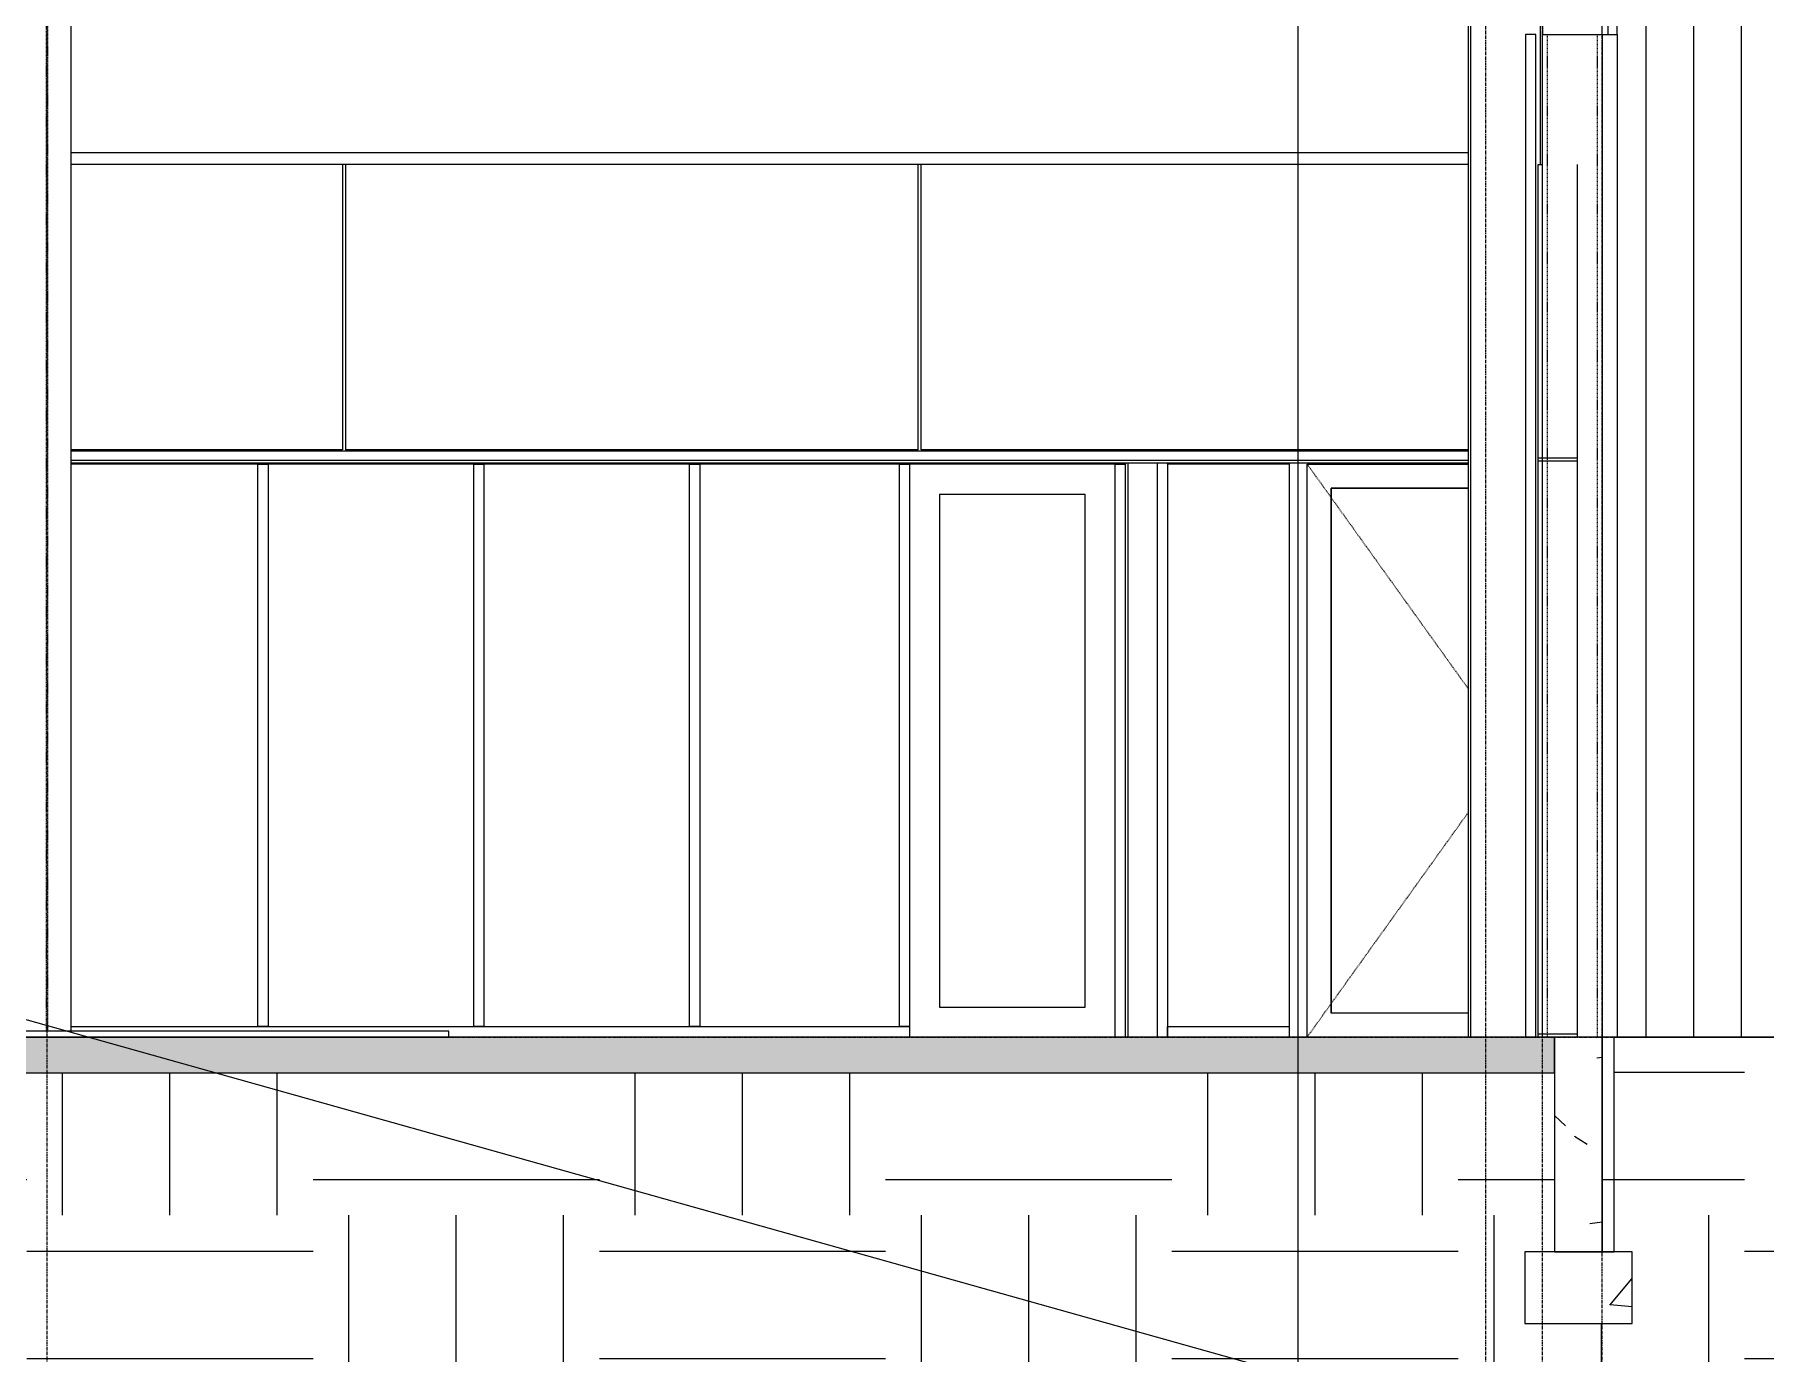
# Model space of a CAD drawing. Header units: inches. Extents: x -23565 to -21, y -324 to 853.
# Drawn here: x -7540.8 to -7250.6, y -53 to 168 of the extents above; entities that cross this region are included whole.
import ezdxf

# ---------------------------------------------------------------- set-up
doc = ezdxf.new("R2010")
doc.units = ezdxf.units.IN
doc.header["$MEASUREMENT"] = 0
for name, pattern in [('Dash 1_16_', [0.125, 0.0625, -0.0625]), ('Grid Line 1_2_', [0.875, 0.5, -0.125, 0.125, -0.125]), ('Hidden 1_8_', [0.1875, 0.125, -0.0625])]:
    doc.linetypes.add(name, pattern=pattern)
for name, color, linetype, lineweight in [('A-ANNO-IDEN', 131, 'Continuous', 9), ('A-DOOR', 31, 'Continuous', 13), ('A-DOOR-FRAM', 31, 'Continuous', 9), ('A-DOOR-GLAZ', 31, 'Continuous', 9), ('A-FLOR', 192, 'Continuous', 13), ('A-FLOR-LEVL', 51, 'Continuous', 9), ('A-FLOR-MCUT', 51, 'Continuous', 9), ('A-FLOR-PATT', 8, 'Continuous', 25), ('A-GLAZ-CWMG', 51, 'Continuous', 13), ('A-WALL', 113, 'Continuous', 13), ('A-WALL-PATT', 111, 'Continuous', 25), ('C-TOPO', 7, 'Continuous', 13), ('G-ANNO-SYMB', 111, 'Continuous', 9), ('I-WALL', 2, 'Continuous', 13), ('L-SITE-WALL', 31, 'Continuous', 13), ('S-BEAM', 12, 'Continuous', 13), ('S-COLS', 52, 'Continuous', 13), ('S-FNDN', 32, 'Continuous', 13), ('S-GRID', 1, 'Continuous', 9)]:
    doc.layers.add(name, color=color, linetype=linetype, lineweight=lineweight)
pattern_1 = [(50, (-21606.15, 72.08), (55.0854, -4.8198), [5.76, -63.36]), (355, (-21606.15, 72.08), (-10.6557, 57.7685), [4.608, -50.688]), (100.451, (-21601.557, 71.68), (44.4295, 52.9487), [4.895, -53.848]), (46.184, (-21606.15, 87.44), (81.9644, -12.712), [8.64, -95.04]), (96.636, (-21599.32, 86.38), (71.7815, 74.8124), [7.343, -80.772]), (351.184, (-21606.15, 87.44), (71.782, 74.8124), [6.912, -76.032]), (21, (-21598.47, 83.6), (45.842, -30.9215), [5.76, -63.36]), (326, (-21598.47, 83.6), (18.687, 55.6915), [4.608, -50.688]), (71.451, (-21594.65, 81.025), (64.529, 24.77), [4.895, -53.848]), (37.5, (-21606.148, 72.082), (0.9339, 25.5668), [2.534, -47.539, 2.534, -48.922, -50.88]), (37.5, (-21606.148, 72.082), (0.9339, 25.5668), [-101.53, 2.534, -48.346]), (7.5, (-21606.148, 72.082), (20.20404, 30.2913), [2.534, -26.803, 2.534, -46.387, -19.392]), (7.5, (-21606.148, 72.082), (20.20404, 30.2913), [-78.259, 2.534, -16.858]), (327.5, (-21623.274, 72.082), (40.9978, -1.7324), [2.534, -16.666, 2.534, -57.37, -79.488]), (327.5, (-21623.274, 72.082), (40.9978, -1.7324), [-79.104, 2.534, -76.954]), (317.5, (-21630.954, 72.082), (44.7889, 7.6878), [2.534, -22.426, 2.534, -37.248, -56.448]), (317.5, (-21630.954, 72.082), (44.7889, 7.6878), [-64.742, 2.534, -53.914])]
pattern_2 = [(0, (-21606.15, 72.08), (48, 48), [48, -48]), (0, (-21606.15, 90.08), (48, 48), [48, -48]), (0, (-21606.15, 108.08), (48, 48), [48, -48]), (90, (-21600.15, 114.08), (-48, 48), [48, -48]), (90, (-21582.15, 114.08), (-48, 48), [48, -48]), (90, (-21564.15, 114.08), (-48, 48), [48, -48])]

# ---------------------------------------------------------------- blocks, each defined once
blk = doc.blocks.new('Struct_Xcel_Sports Complex_rvt-4-Building Section - North_South looking West _ Fitness Center')
at = {"layer": 'A-FLOR-PATT', "lineweight": 9}
h = blk.add_hatch(dxfattribs=at)
h.set_pattern_fill('FP_58', color=256, style=0, pattern_type=2)
h.set_pattern_definition(pattern_1)
h.paths.add_polyline_path([(-21132.3, -6), (-21132.3, 0), (-22790.8, 0), (-22790.8, -6), (-21136.06, -6)], flags=0)
at = {"layer": 'A-WALL-PATT', "lineweight": 9}
h = blk.add_hatch(dxfattribs=at)
h.set_pattern_fill('FP_58', color=8, style=0, pattern_type=2)
h.set_pattern_definition(pattern_1)
h.paths.add_polyline_path([(-21132.3, -36), (-21124.3, -36), (-21124.3, 0), (-21132.3, 0), (-21132.3, -19.01)], flags=0)
at = {"layer": 'S-FNDN', "lineweight": 9}
h = blk.add_hatch(dxfattribs=at)
h.set_pattern_fill('FP_58', color=8, style=0, pattern_type=2)
h.set_pattern_definition(pattern_1)
h.paths.add_polyline_path([(-21137.3, -48), (-21119.3, -48), (-21119.3, -36), (-21137.3, -36)], flags=0)
at = {"layer": 'A-FLOR', "color": 7}
for p, q in [((-21132.3, 0), (-22790.8, 0)), ((-22790.8, -6), (-21132.3, -6))]:
    blk.add_line(p, q, dxfattribs=at)
at = {"layer": 'A-FLOR-MCUT', "color": 7, "lineweight": 13}
blk.add_line((-21132.3, -6), (-21132.3, 0), dxfattribs=at)
at = {"layer": 'A-WALL', "color": 7}
blk.add_line((-21132.3, 0), (-21132.3, -6), dxfattribs=at)
at = {"layer": 'L-SITE-WALL', "color": 7}
for p, q in [((-21124.3, 0), (-21132.3, 0)), ((-21124.3, -36), (-21124.3, 0)), ((-21132.3, -6), (-21132.3, -36)), ((-21132.3, -36), (-21124.3, -36))]:
    blk.add_line(p, q, dxfattribs=at)
at = {"layer": 'S-FNDN', "color": 7}
for p, q in [((-21119.3, -36), (-21137.3, -36)), ((-21137.3, -36), (-21137.3, -48)), ((-21119.3, -48), (-21119.3, -36)), ((-21137.3, -48), (-21119.3, -48))]:
    blk.add_line(p, q, dxfattribs=at)
blk = doc.blocks.new('W-Wide Flange-Column - B1_E-1528731-Building Section - North_South looking West _ Fitness Center')
at = {"layer": 'S-COLS', "color": 8, "linetype": 'Hidden 1_8_', "lineweight": 9}
for p, q in [((-21385.21, 376.28), (-21385.21, 1)), ((-21384.9, 1), (-21384.9, 376.29))]:
    blk.add_line(p, q, dxfattribs=at)
blk = doc.blocks.new('Girt_C - 10_D-1401750-Building Section - North_South looking West _ Fitness Center')
at = {"layer": 'S-BEAM', "color": 8, "lineweight": 9}
for p, q in [((-21381.05, 96.68), (-21146.8, 96.68)), ((-21146.8, 96.2), (-21381.05, 96.2))]:
    blk.add_line(p, q, dxfattribs=at)
blk = doc.blocks.new('Single-Glass 1 - 2_  10 7_16_ x96_-1835913-Building Section - North_South looking West _ Fitness Center')
at = {"layer": 'A-DOOR', "color": 8, "linetype": 'Dash 1_16_', "lineweight": 9}
for p, q in [((-21173.77, 96), (-21146.8, 58.41)), ((-21173.77, 0), (-21146.8, 37.59))]:
    blk.add_line(p, q, dxfattribs=at)
at = {"layer": 'A-DOOR', "color": 8, "lineweight": 9}
for p, q in [((-21169.77, 92), (-21146.8, 92)), ((-21169.77, 4), (-21169.77, 92)), ((-21146.8, 4), (-21169.77, 4))]:
    blk.add_line(p, q, dxfattribs=at)
at = {"layer": 'A-DOOR-FRAM', "color": 8}
for p, q in [((-21176.77, 96.2), (-21176.77, 0)), ((-21173.77, 0), (-21173.77, 96)), ((-21173.77, 96), (-21146.8, 96))]:
    blk.add_line(p, q, dxfattribs=at)
at = {"layer": 'A-DOOR-GLAZ', "color": 8}
for p, q in [((-21169.77, 92), (-21169.77, 4)), ((-21146.8, 92), (-21169.77, 92)), ((-21146.8, 4), (-21169.77, 4))]:
    blk.add_line(p, q, dxfattribs=at)
blk = doc.blocks.new('overhead door - one-983186-Building Section - North_South looking West _ Fitness Center')
at = {"layer": 'A-DOOR', "color": 7}
for p, q in [((-21137.18, 168), (-21137.18, 0)), ((-21135.43, 168), (-21137.18, 168)), ((-21135.43, 0), (-21135.43, 168)), ((-21137.18, 0), (-21135.43, 0))]:
    blk.add_line(p, q, dxfattribs=at)
blk = doc.blocks.new('Girt_C - 10_D-1401751-Building Section - North_South looking West _ Fitness Center')
at = {"layer": 'S-BEAM', "color": 8, "lineweight": 9}
blk.add_line((-21146.8, 148.19), (-21381.05, 148.19), dxfattribs=at)
blk = doc.blocks.new('C-Channel-Column - C10X25-1732793-Building Section - North_South looking West _ Fitness Center')
at = {"layer": 'S-COLS', "color": 8, "linetype": 'Hidden 1_8_', "lineweight": 9}
for p, q in [((-21133.49, 0), (-21133.49, 168)), ((-21125.11, 0), (-21125.11, 168))]:
    blk.add_line(p, q, dxfattribs=at)
blk = doc.blocks.new('Door_Single_Storefront - one-1371409-Building Section - North_South looking West _ Fitness Center')
at = {"layer": 'A-DOOR', "color": 8, "lineweight": 9}
for p, q in [((-22428.62, 91), (-22428.62, 5)), ((-22428.62, 91), (-22404.18, 91)), ((-22404.18, 5), (-22404.18, 91)), ((-22428.62, 5), (-22404.18, 5))]:
    blk.add_line(p, q, dxfattribs=at)
blk = doc.blocks.new('Rectangular Mullion - Interior 1_75_ x 4_5_-1835619-Building Section - North_South looking West _ Fitness Center')
at = {"layer": 'A-GLAZ-CWMG', "color": 8, "lineweight": 9}
blk.add_line((-21241.3, 96), (-21276.49, 96), dxfattribs=at)
blk = doc.blocks.new('Rectangular Mullion - Interior 1_75_ x 4_5_-V121-Building Section - North_South looking West _ Fitness Center')
at = {"layer": 'A-GLAZ-CWMG', "color": 8, "lineweight": 9}
blk.add_line((-21276.49, 96), (-21312.68, 96), dxfattribs=at)
blk = doc.blocks.new('Rectangular Mullion - Interior 1_75_ x 4_5_-1214730-Building Section - North_South looking West _ Fitness Center')
at = {"layer": 'A-GLAZ-CWMG', "color": 8, "lineweight": 9}
blk.add_line((-22651.62, 1.75), (-22615.43, 1.75), dxfattribs=at)
blk = doc.blocks.new('Rectangular Mullion - Interior 1_75_ x 4_5_-V122-Building Section - North_South looking West _ Fitness Center')
at = {"layer": 'A-GLAZ-CWMG', "color": 8, "lineweight": 9}
blk.add_line((-21381.05, 1.75), (-21348.87, 1.75), dxfattribs=at)
blk = doc.blocks.new('Rectangular Mullion - Interior 1_75_ x 4_5_-1835424-Building Section - North_South looking West _ Fitness Center')
at = {"layer": 'A-GLAZ-CWMG', "color": 8, "lineweight": 9}
for p, q in [((-21205.99, 96), (-21204.24, 96)), ((-21205.99, 0), (-21205.99, 96)), ((-21204.24, 0), (-21204.24, 96))]:
    blk.add_line(p, q, dxfattribs=at)
blk = doc.blocks.new('Rectangular Mullion - Interior 1_75_ x 4_5_-1220285-Building Section - North_South looking West _ Fitness Center')
at = {"layer": 'A-GLAZ-CWMG', "color": 8, "lineweight": 9}
for p, q in [((-22616.3, 96), (-22614.55, 96)), ((-22616.3, 96), (-22616.3, 1.75)), ((-22614.55, 96), (-22614.55, 1.75)), ((-22614.55, 1.75), (-22616.3, 1.75))]:
    blk.add_line(p, q, dxfattribs=at)
blk = doc.blocks.new('Rectangular Mullion - Interior 1_75_ x 4_5_-V123-Building Section - North_South looking West _ Fitness Center')
at = {"layer": 'A-GLAZ-CWMG', "color": 8, "lineweight": 9}
blk.add_line((-21348.87, 96), (-21381.05, 96), dxfattribs=at)
blk = doc.blocks.new('Rectangular Mullion - Interior 1_75_ x 4_5_-1835620-Building Section - North_South looking West _ Fitness Center')
at = {"layer": 'A-GLAZ-CWMG', "color": 8, "lineweight": 9}
for p, q in [((-21204.24, 96), (-21241.3, 96)), ((-21204.24, 96.2), (-21204.24, 96))]:
    blk.add_line(p, q, dxfattribs=at)
blk = doc.blocks.new('Rectangular Mullion - Interior 1_75_ x 4_5_-1835621-Building Section - North_South looking West _ Fitness Center')
at = {"layer": 'A-GLAZ-CWMG', "color": 8, "lineweight": 9}
for p, q in [((-21276.49, 1.75), (-21240.43, 1.75)), ((-21240.43, 1.75), (-21240.43, 0))]:
    blk.add_line(p, q, dxfattribs=at)
blk = doc.blocks.new('Rectangular Mullion - Interior 1_75_ x 4_5_-1314720-Building Section - North_South looking West _ Fitness Center')
at = {"layer": 'A-GLAZ-CWMG', "color": 8, "lineweight": 9}
for p, q in [((-22580.12, 96), (-22578.37, 96)), ((-22580.12, 96), (-22580.12, 1.75)), ((-22578.37, 96), (-22578.37, 1.75)), ((-22578.37, 1.75), (-22580.12, 1.75))]:
    blk.add_line(p, q, dxfattribs=at)
blk = doc.blocks.new('Rectangular Mullion - Interior 1_75_ x 4_5_-1970505-Building Section - North_South looking West _ Fitness Center')
at = {"layer": 'A-GLAZ-CWMG', "color": 8, "lineweight": 9}
for p, q in [((-21197.18, 96), (-21197.18, 96.2)), ((-21176.77, 96), (-21197.18, 96))]:
    blk.add_line(p, q, dxfattribs=at)
blk = doc.blocks.new('Rectangular Mullion - Interior 1_75_ x 4_5_-1970506-Building Section - North_South looking West _ Fitness Center')
at = {"layer": 'A-GLAZ-CWMG', "color": 8, "lineweight": 9}
for p, q in [((-21197.18, 0), (-21197.18, 1.75)), ((-21197.18, 1.75), (-21176.77, 1.75))]:
    blk.add_line(p, q, dxfattribs=at)
blk = doc.blocks.new('Rectangular Mullion - Interior 1_75_ x 4_5_-1970396-Building Section - North_South looking West _ Fitness Center')
at = {"layer": 'A-GLAZ-CWMG', "color": 8, "lineweight": 9}
blk.add_line((-21197.18, 96.2), (-21197.18, 0), dxfattribs=at)

msp = doc.modelspace()

# ---------------------------------------------------------------- hatches: boundary and pattern name
at = {"layer": 'A-WALL-PATT', "lineweight": 9}
h = msp.add_hatch(dxfattribs=at)
h.set_pattern_fill('FP_53', color=8, style=0, pattern_type=2)
h.set_pattern_definition([(90, (-21150.615, 0), (-8, 5e-16), [])])
h.paths.add_polyline_path([(-7275.46069, 0), (-7053.96069, 0), (-7053.96069, 186), (-7275.46069, 185.97751), (-7275.46069, 0.33127)], flags=0)
h = msp.add_hatch(dxfattribs=at)
h.set_pattern_fill('FP_60', color=8, style=0, pattern_type=2)
h.set_pattern_definition([(90, (-20902.8, -673.75), (-193, -193), [48, -145]), (180, (-20902.8, -673.75), (-2e-14, -193), [96, -97]), (270, (-20998.8, -625.75), (-193, -193), [48, -145]), (180, (-20902.8, -625.75), (-2e-14, -193), [96, -97]), (270, (-20999.3, -625.75), (-193, -193), [48, -145]), (180, (-20999.3, -625.75), (-2e-14, -193), [96, -97]), (90, (-21095.3, -673.75), (-193, -193), [48, -145]), (180, (-20999.3, -673.75), (-2e-14, -193), [96, -97]), (90, (-20950.55, -625.5), (-193, -193), [48, -145]), (180, (-20902.43, -625.5), (-2e-14, -193), [48.125, -144.875]), (180, (-20902.43, -577.5), (-2e-14, -193), [48.125, -144.875]), (90, (-21047.05, -625.5), (-193, -193), [48, -145]), (180, (-20951.05, -625.5), (-2e-14, -193), [96, -97]), (270, (-20951.05, -577.5), (-193, -193), [48, -145]), (180, (-20951.05, -577.5), (-2e-14, -193), [96, -97]), (180, (-21047.55, -625.5), (-2e-14, -193), [48, -145]), (270, (-21047.55, -577.5), (-193, -193), [48, -145]), (180, (-21047.55, -577.5), (-2e-14, -193), [48, -145]), (90, (-20902.8, -577.25), (-193, -193), [48, -145]), (180, (-20902.8, -577.25), (-2e-14, -193), [96, -97]), (270, (-20998.8, -529.25), (-193, -193), [48, -145]), (180, (-20902.8, -529.25), (-2e-14, -193), [96, -97]), (270, (-20999.3, -529.25), (-193, -193), [48, -145]), (180, (-20999.3, -529.25), (-2e-14, -193), [96, -97]), (90, (-21095.3, -577.25), (-193, -193), [48, -145]), (180, (-20999.3, -577.25), (-2e-14, -193), [96, -97]), (90, (-20950.55, -529), (-193, -193), [48, -145]), (180, (-20902.43, -529), (-2e-14, -193), [48.125, -144.875]), (180, (-20902.43, -481), (-2e-14, -193), [48.125, -144.875]), (90, (-21047.05, -529), (-193, -193), [48, -145]), (180, (-20951.05, -529), (-2e-14, -193), [96, -97]), (270, (-20951.05, -481), (-193, -193), [48, -145]), (180, (-20951.05, -481), (-2e-14, -193), [96, -97]), (180, (-21047.55, -529), (-2e-14, -193), [48, -145]), (270, (-21047.55, -481), (-193, -193), [48, -145]), (180, (-21047.55, -481), (-2e-14, -193), [48, -145])])
h.paths.add_polyline_path([(-8005.21069, 1), (-7783.96069, 1), (-7783.96069, 5.04615), (-7879.09263, 146.25), (-7924.839, 146.25), (-8005.21069, 23.51985), (-8005.21069, 1.14075)], flags=0)
h.paths.add_polyline_path([(-7773.85473, 1), (-7757.57769, 1), (-7757.57769, 98.25), (-7542.71069, 98.25), (-7542.71069, 146.25), (-7775.96069, 146.25), (-7775.96069, 1)], flags=0)
h.paths.add_polyline_path([(-7783.96069, 6.83677), (-7783.96069, 146.25), (-7877.81856, 146.25), (-7786.90945, 11.21675)], flags=0)
h.paths.add_polyline_path([(-8005.21069, 25.34518), (-7926.11155, 146.25), (-8005.21069, 146.25), (-8005.21069, 25.79342)], flags=0)
h.paths.add_polyline_path([(-7309.08273, 98.25), (-7300.46069, 98.25), (-7300.46069, 146.25), (-7534.71069, 146.25), (-7534.71069, 98.25), (-7328.44823, 98.25)], flags=0)
h = msp.add_hatch(dxfattribs=at)
h.set_pattern_fill('FP_54', color=8, style=0, pattern_type=2)
h.set_pattern_definition([(0, (-21128.18, 0.38), (-193, 193), [48, -145]), (90, (-21128.18, 0.38), (-193, 1e-14), [96, -97]), (180, (-21080.18, 96.38), (-193, 193), [48, -145]), (90, (-21080.18, 0.38), (-193, 1e-14), [96, -97]), (180, (-21080.18, 96.88), (-193, 193), [48, -145]), (90, (-21080.18, 96.88), (-193, 1e-14), [96, -97]), (0, (-21128.18, 192.88), (-193, 193), [48, -145]), (90, (-21128.18, 96.88), (-193, 1e-14), [96, -97]), (0, (-21079.93, 48.12), (-193, 193), [48, -145]), (90, (-21079.93, 0), (-193, 1e-14), [48.125, -144.875]), (90, (-21031.93, 0), (-193, 1e-14), [48.125, -144.875]), (0, (-21079.93, 144.62), (-193, 193), [48, -145]), (90, (-21079.93, 48.62), (-193, 1e-14), [96, -97]), (180, (-21031.93, 48.62), (-193, 193), [48, -145]), (90, (-21031.93, 48.62), (-193, 1e-14), [96, -97]), (90, (-21079.93, 145.12), (-193, 1e-14), [48, -145]), (180, (-21031.93, 145.12), (-193, 193), [48, -145]), (90, (-21031.93, 145.12), (-193, 1e-14), [48, -145]), (0, (-21031.68, 0.38), (-193, 193), [48, -145]), (90, (-21031.68, 0.38), (-193, 1e-14), [96, -97]), (180, (-20983.68, 96.38), (-193, 193), [48, -145]), (90, (-20983.68, 0.38), (-193, 1e-14), [96, -97]), (180, (-20983.68, 96.88), (-193, 193), [48, -145]), (90, (-20983.68, 96.88), (-193, 1e-14), [96, -97]), (0, (-21031.68, 192.88), (-193, 193), [48, -145]), (90, (-21031.68, 96.88), (-193, 1e-14), [96, -97]), (0, (-20983.43, 48.12), (-193, 193), [48, -145]), (90, (-20983.43, 0), (-193, 1e-14), [48.125, -144.875]), (90, (-20935.43, 0), (-193, 1e-14), [48.125, -144.875]), (0, (-20983.43, 144.62), (-193, 193), [48, -145]), (90, (-20983.43, 48.62), (-193, 1e-14), [96, -97]), (180, (-20935.43, 48.62), (-193, 193), [48, -145]), (90, (-20935.43, 48.62), (-193, 1e-14), [96, -97]), (90, (-20983.43, 145.12), (-193, 1e-14), [48, -145]), (180, (-20935.43, 145.12), (-193, 193), [48, -145]), (90, (-20935.43, 145.12), (-193, 1e-14), [48, -145])])
h.paths.add_polyline_path([(-7288.71069, 0), (-7282.08569, 0), (-7282.08569, 146.25), (-7288.71069, 146.25), (-7288.71069, 21.29275)], flags=0)
h = msp.add_hatch(dxfattribs=at)
h.set_pattern_fill('FP_56', color=8, style=0, pattern_type=2)
h.set_pattern_definition([(0, (-21606.148, 72.082), (0, 24), []), (90, (-21606.148, 72.082), (-24, 1e-15), [])])
h.paths.add_polyline_path([(-7277.96069, -36), (-7275.96069, -36), (-7275.96069, 0), (-7277.96069, 0), (-7277.96069, -19.01125)], flags=0)
at = {"layer": 'C-TOPO', "lineweight": 9}
h = msp.add_hatch(dxfattribs=at)
h.set_pattern_fill('FP_49', color=8, style=0, pattern_type=2)
h.set_pattern_definition(pattern_2)
h.paths.add_polyline_path([(-8412.91623, -99.61925), (-7278.60553, -99.61925), (-7278.60553, -48), (-7290.96069, -48), (-7290.96069, -36), (-7285.96069, -36), (-7285.96069, -6), (-8944.46069, -6), (-8944.46069, -36), (-8939.46069, -36), (-8939.46069, -48), (-8957.46069, -48), (-8957.46069, -36), (-8954.46069, -36), (-8954.46069, 0), (-9187.53623, 0), (-9187.53623, -99.61925), (-8417.81184, -99.61925)], flags=0)
h = msp.add_hatch(dxfattribs=at)
h.set_pattern_fill('FP_49', color=8, style=0, pattern_type=2)
h.set_pattern_definition(pattern_2)
h.paths.add_polyline_path([(-7018.60023, -99.61925), (-6708.75223, -99.61925), (-6708.75223, 0), (-7275.96069, 0), (-7275.96069, -36), (-7272.96069, -36), (-7272.96069, -48), (-7278.60553, -48), (-7278.60553, -99.61925), (-7043.30451, -99.61925)], flags=0)

# ---------------------------------------------------------------- linework, layer by layer
at = {"layer": 'A-ANNO-IDEN', "color": 153}
msp.add_line((-7801.19181, 75.59797), (-6857.57931, -189.167), dxfattribs=at)
at = {"layer": 'A-FLOR', "color": 7}
for p, q in [((-7471.32947, 1), (-8318.57636, 1)), ((-8318.57636, 0), (-7471.32947, 0)), ((-7471.32947, 0), (-7471.32947, 1))]:
    msp.add_line(p, q, dxfattribs=at)
at = {"layer": 'A-FLOR-LEVL', "linetype": 'Grid Line 1_2_'}
msp.add_line((-9381.02898, 0), (-6330.7454, 0), dxfattribs=at)
at = {"layer": 'A-WALL', "color": 7}
for p, q in [((-7287.96069, 335), (-7287.96069, 168)), ((-7277.96069, 168), (-7277.96069, 335)), ((-7276.96069, 168), (-7276.96069, 335)), ((-7275.46069, 168), (-7275.46069, 335)), ((-7287.96069, 168), (-7275.46069, 168))]:
    msp.add_line(p, q, dxfattribs=at)
at = {"layer": 'A-WALL', "color": 8, "lineweight": 9}
for p, q in [((-7287.96069, 146.25), (-7287.96069, 168)), ((-7275.46069, 168), (-7275.46069, 0)), ((-7288.71069, 146.25), (-7287.96069, 146.25)), ((-7288.71069, 0), (-7288.71069, 146.25)), ((-7282.08569, 0), (-7282.08569, 146.25))]:
    msp.add_line(p, q, dxfattribs=at)
at = {"layer": 'C-TOPO'}
msp.add_line((-7145.20777, 0), (-7275.96069, 0), dxfattribs=at)
at = {"layer": 'C-TOPO', "color": 8, "lineweight": 9}
msp.add_line((-7275.96069, 0), (-7145.2072, 0), dxfattribs=at)
at = {"layer": 'G-ANNO-SYMB'}
msp.add_line((-7329.00354, 545.15708), (-7329.00354, -79.66081), dxfattribs=at)
at = {"layer": 'I-WALL', "color": 8, "lineweight": 9}
for p, q in [((-7300.46069, 146.25), (-7534.71069, 146.25)), ((-7534.71069, 98.25), (-7300.46069, 98.25)), ((-7357.46069, 0), (-7357.46069, 96.1976)), ((-7352.58569, 96.1976), (-7352.58569, 0))]:
    msp.add_line(p, q, dxfattribs=at)
at = {"layer": 'L-SITE-WALL', "color": 7}
for p, q in [((-7277.96069, 0), (-7277.96069, -36)), ((-7275.96069, 0), (-7277.96069, 0)), ((-7275.96069, -36), (-7275.96069, 0)), ((-7277.96069, -36), (-7275.96069, -36))]:
    msp.add_line(p, q, dxfattribs=at)
at = {"layer": 'S-COLS', "color": 8, "lineweight": 9}
for p, q in [((-7288.39428, 388.92447), (-7288.39428, 146.25)), ((-7300.46069, 386.2119), (-7300.46069, 0)), ((-7300.0271, 386.22997), (-7300.0271, 0)), ((-7534.71069, 376.45148), (-7534.71069, 1)), ((-7287.96069, 0), (-7287.96069, 168)), ((-7277.96069, 168), (-7277.96069, 0))]:
    msp.add_line(p, q, dxfattribs=at)
at = {"layer": 'S-GRID', "linetype": 'Grid Line 1_2_'}
for p, q in [((-7538.71069, -293.03588), (-7538.71069, 738.65708)), ((-7538.71069, -293.03588), (-7538.71069, 738.65708)), ((-7297.46069, -293.03588), (-7297.46069, 738.65708)), ((-7287.96069, -293.03588), (-7287.96069, 738.65708)), ((-7277.96069, -293.03588), (-7277.96069, 738.65708))]:
    msp.add_line(p, q, dxfattribs=at)

# ---------------------------------------------------------------- block references
at = {"color": 250, "lineweight": 5}
msp.add_blockref('Struct_Xcel_Sports Complex_rvt-4-Building Section - North_South looking West _ Fitness Center', (13846.34212, 0), dxfattribs=at)
at = {"layer": 'A-DOOR', "color": 8, "lineweight": 9}
for name, p in [('overhead door - one-983186-Building Section - North_South looking West _ Fitness Center', (13846.34212, 0)), ('Single-Glass 1 - 2_  10 7_16_ x96_-1835913-Building Section - North_South looking West _ Fitness Center', (13846.34212, 0)), ('Door_Single_Storefront - one-1371409-Building Section - North_South looking West _ Fitness Center', (15039.52962, 0))]:
    msp.add_blockref(name, p, dxfattribs=at)
at = {"layer": 'A-GLAZ-CWMG', "color": 8, "lineweight": 9}
for name, p in [('Rectangular Mullion - Interior 1_75_ x 4_5_-V123-Building Section - North_South looking West _ Fitness Center', (13846.34212, 0)), ('Rectangular Mullion - Interior 1_75_ x 4_5_-1220285-Building Section - North_South looking West _ Fitness Center', (15112.90462, 0)), ('Rectangular Mullion - Interior 1_75_ x 4_5_-V121-Building Section - North_South looking West _ Fitness Center', (13810.15462, 0)), ('Rectangular Mullion - Interior 1_75_ x 4_5_-1220285-Building Section - North_South looking West _ Fitness Center', (15149.09212, 0)), ('Rectangular Mullion - Interior 1_75_ x 4_5_-V121-Building Section - North_South looking West _ Fitness Center', (13846.34212, 0)), ('Rectangular Mullion - Interior 1_75_ x 4_5_-1220285-Building Section - North_South looking West _ Fitness Center', (15185.27962, 0)), ('Rectangular Mullion - Interior 1_75_ x 4_5_-1835619-Building Section - North_South looking West _ Fitness Center', (13846.34212, 0)), ('Rectangular Mullion - Interior 1_75_ x 4_5_-1314720-Building Section - North_South looking West _ Fitness Center', (15184.27962, 0)), ('Rectangular Mullion - Interior 1_75_ x 4_5_-1835620-Building Section - North_South looking West _ Fitness Center', (13846.34212, 0)), ('Rectangular Mullion - Interior 1_75_ x 4_5_-1835424-Building Section - North_South looking West _ Fitness Center', (13846.34212, 0)), ('Rectangular Mullion - Interior 1_75_ x 4_5_-1970505-Building Section - North_South looking West _ Fitness Center', (13846.34212, 0)), ('Rectangular Mullion - Interior 1_75_ x 4_5_-1970396-Building Section - North_South looking West _ Fitness Center', (13846.34212, 0)), ('Rectangular Mullion - Interior 1_75_ x 4_5_-V122-Building Section - North_South looking West _ Fitness Center', (13846.34212, 0)), ('Rectangular Mullion - Interior 1_75_ x 4_5_-1214730-Building Section - North_South looking West _ Fitness Center', (15149.09212, 0)), ('Rectangular Mullion - Interior 1_75_ x 4_5_-1214730-Building Section - North_South looking West _ Fitness Center', (15185.27962, 0)), ('Rectangular Mullion - Interior 1_75_ x 4_5_-1835621-Building Section - North_South looking West _ Fitness Center', (13846.34212, 0)), ('Rectangular Mullion - Interior 1_75_ x 4_5_-1970506-Building Section - North_South looking West _ Fitness Center', (13846.34212, 0))]:
    msp.add_blockref(name, p, dxfattribs=at)
at = {"layer": 'S-BEAM', "color": 8, "lineweight": 9}
for name in ['Girt_C - 10_D-1401751-Building Section - North_South looking West _ Fitness Center', 'Girt_C - 10_D-1401750-Building Section - North_South looking West _ Fitness Center']:
    msp.add_blockref(name, (13846.34212, 0), dxfattribs=at)
at = {"layer": 'S-COLS', "color": 8, "linetype": 'Hidden 1_8_', "lineweight": 9}
for name in ['W-Wide Flange-Column - B1_E-1528731-Building Section - North_South looking West _ Fitness Center', 'C-Channel-Column - C10X25-1732793-Building Section - North_South looking West _ Fitness Center']:
    msp.add_blockref(name, (13846.34212, 0), dxfattribs=at)

doc.saveas('drawing.dxf')
